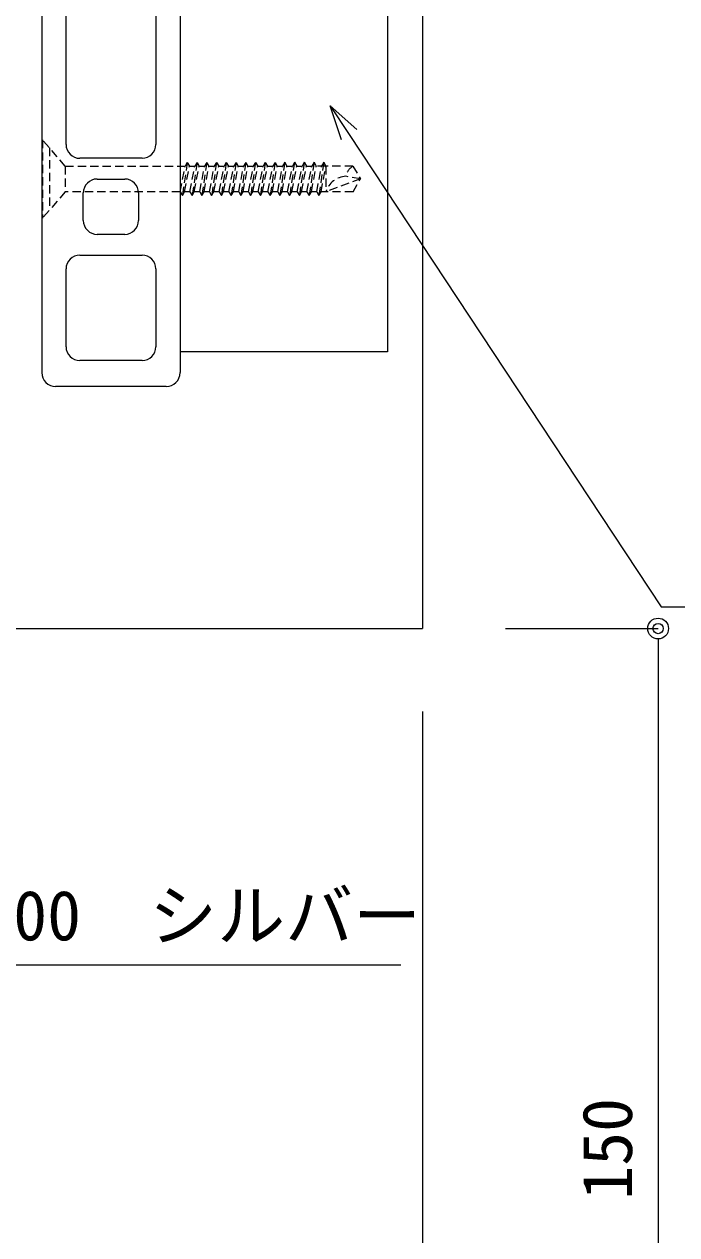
# Model space of a CAD drawing. Units: millimetres on the paper. Extents: x -401 to 401, y -279 to 279.
# Drawn here: x 268.6 to 300.1, y -182.9 to -124.5 of the extents above; entities that cross this region are included whole.
import ezdxf
from ezdxf.enums import TextEntityAlignment as Align

# ---------------------------------------------------------------- set-up
doc = ezdxf.new("R2010")
doc.units = ezdxf.units.MM
doc.linetypes.add('DASHED1', pattern=[1.8, 1.2, -0.6])
for name, color, linetype, lineweight in [('0-2_A-D09-金物_鋼材', 1, 'Continuous', 9), ('0-3_0-A12-寸法_目地', 5, 'Continuous', 9), ('0-4_0', 7, 'Continuous', 9), ('0-6_A-E01-仕上太線', 4, 'Continuous', 9), ('0-8_A-C05-見え掛り_細線', 1, 'Continuous', 9), ('0-B_A-B03-文字_書込_小', 7, 'Continuous', 9)]:
    doc.layers.add(name, color=color, linetype=linetype, lineweight=lineweight)
doc.styles.add('ＭＳ ゴシック', font='')
doc.styles.get('ＭＳ ゴシック').set_extended_font_data('MS Gothic')

# ---------------------------------------------------------------- blocks, each defined once
blk = doc.blocks.new('_Open30')
at = {"layer": '0-4_0'}
blk.add_line((0, 0), (-1, 0), dxfattribs=at)
blk.add_lwpolyline([(-1, 0.2679), (0, 0), (-1, -0.2679)], dxfattribs=at)
blk = doc.blocks.new('_Dot')
at = {"layer": '0-4_0'}
blk.add_line((-0.5, 0), (-1, 0), dxfattribs=at)
for radius in [0.5, 0.25]:
    blk.add_circle((0, 0), radius, dxfattribs=at)
blk = doc.blocks.new('A$C74522BEF')
at = {"layer": '0-4_0', "linetype": 'DASHED1'}
for p, q in [((-1.85, -3.3), (-5.652, 0)), ((5.652, 0), (-5.652, 0)), ((1.85, -3.3), (5.652, 0)), ((4.5, -1), (-4.5, -1)), ((1.85, -3.3), (-1.85, -3.3)), ((-1.846, -19.921), (-1.846, -3.3)), ((1.854, -3.3), (1.854, -20.626)), ((-1.844, -19.921), (-2.394, -20.239)), ((2.406, -20.944), (-2.394, -20.239)), ((-2.394, -20.239), (-1.844, -20.556)), ((-1.844, -19.921), (1.856, -20.627)), ((-1.844, -20.556), (1.856, -21.262)), ((-1.844, -21.333), (-1.844, -20.556)), ((2.406, -20.944), (1.856, -20.627)), ((2.406, -20.944), (1.856, -21.262)), ((-1.844, -21.333), (-2.394, -21.65)), ((-2.394, -21.65), (-1.844, -21.967)), ((2.406, -22.355), (-2.394, -21.65)), ((-1.844, -21.333), (1.856, -22.038)), ((-1.844, -21.967), (1.856, -22.673)), ((-1.844, -22.743), (-1.844, -21.967)), ((-1.844, -22.743), (1.856, -23.449)), ((1.856, -21.262), (1.856, -22.038)), ((2.406, -22.355), (1.856, -22.038)), ((2.406, -22.355), (1.856, -22.673)), ((1.856, -22.673), (1.856, -23.449)), ((2.406, -23.767), (-2.394, -23.061)), ((-1.844, -24.154), (-2.393, -24.472)), ((-2.393, -24.472), (-1.843, -24.79)), ((2.407, -25.178), (-2.393, -24.472)), ((-1.844, -24.154), (-1.844, -23.378)), ((-1.844, -23.378), (1.856, -24.084)), ((-1.844, -24.154), (1.856, -24.86)), ((2.406, -23.767), (1.856, -23.449)), ((2.406, -23.767), (1.856, -24.084)), ((1.856, -24.084), (1.856, -24.86)), ((-1.843, -25.565), (-2.393, -25.883)), ((2.407, -26.589), (-2.393, -25.883)), ((-2.393, -25.883), (-1.843, -26.2)), ((-1.843, -24.79), (1.856, -25.495)), ((-1.843, -25.565), (-1.843, -24.79)), ((-1.843, -25.565), (1.857, -26.271)), ((-1.843, -26.976), (-1.843, -26.2)), ((-1.843, -26.2), (1.857, -26.906)), ((2.407, -25.178), (1.856, -24.86)), ((2.407, -25.178), (1.856, -25.495)), ((1.856, -25.495), (1.856, -26.271)), ((-1.843, -26.976), (-2.393, -27.294)), ((2.407, -28), (-2.393, -27.294)), ((-2.393, -27.294), (-1.842, -27.611)), ((-1.843, -26.976), (1.857, -27.682)), ((-1.842, -28.388), (-1.842, -27.611)), ((-1.842, -27.611), (1.857, -28.317)), ((2.407, -26.589), (1.857, -26.271)), ((2.407, -26.589), (1.857, -26.906)), ((1.857, -26.906), (1.857, -27.682)), ((2.407, -28), (1.857, -27.682)), ((2.407, -28), (1.857, -28.317)), ((-1.842, -28.388), (-2.392, -28.705)), ((2.407, -29.411), (-2.392, -28.705)), ((-2.392, -28.705), (-1.842, -29.023)), ((-1.842, -28.388), (1.858, -29.093)), ((-1.842, -29.023), (1.858, -29.728)), ((-1.842, -29.799), (-1.842, -29.023)), ((1.857, -28.317), (1.857, -29.093)), ((2.407, -29.411), (1.858, -29.093)), ((2.407, -29.411), (1.858, -29.728)), ((1.858, -29.728), (1.858, -30.504)), ((-1.842, -29.799), (-2.392, -30.116)), ((2.408, -30.821), (-2.392, -30.116)), ((-2.392, -30.116), (-1.842, -30.433)), ((-1.842, -31.21), (-2.392, -31.527)), ((-1.842, -29.799), (1.858, -30.504)), ((-1.842, -31.21), (-1.842, -30.433)), ((-1.842, -30.433), (1.858, -31.139)), ((-1.842, -31.21), (1.858, -31.915)), ((2.408, -30.821), (1.858, -30.504)), ((2.408, -30.821), (1.858, -31.139)), ((1.858, -31.139), (1.858, -31.915)), ((2.408, -32.233), (-2.392, -31.527)), ((-2.392, -31.527), (-1.842, -31.845)), ((-1.842, -32.621), (-2.392, -32.938)), ((-2.392, -32.938), (-1.841, -33.256)), ((2.408, -33.644), (-2.392, -32.938)), ((-1.842, -32.621), (-1.842, -31.845)), ((-1.842, -31.845), (1.858, -32.55)), ((-1.842, -32.621), (1.858, -33.326)), ((-1.841, -33.256), (1.858, -33.961)), ((-1.841, -34.032), (-1.841, -33.256)), ((2.408, -32.233), (1.858, -31.915)), ((2.408, -32.233), (1.858, -32.55)), ((1.858, -32.55), (1.858, -33.326)), ((-1.841, -34.032), (-2.391, -34.349)), ((2.409, -35.055), (-2.391, -34.349)), ((-2.391, -34.349), (-1.841, -34.667)), ((-1.841, -34.032), (1.859, -34.737)), ((-1.841, -34.667), (1.859, -35.372)), ((-1.841, -35.443), (-1.841, -34.667)), ((2.408, -33.644), (1.858, -33.326)), ((2.408, -33.644), (1.858, -33.961)), ((1.858, -33.961), (1.858, -34.737)), ((2.409, -35.055), (1.859, -34.737)), ((-1.841, -35.443), (-2.391, -35.76)), ((2.409, -36.466), (-2.391, -35.76)), ((-2.391, -35.76), (-1.841, -36.078)), ((-1.841, -35.443), (1.859, -36.148)), ((-1.841, -36.854), (-1.841, -36.078)), ((-1.841, -36.078), (1.859, -36.783)), ((2.409, -35.055), (1.859, -35.372)), ((1.859, -35.372), (1.859, -36.148)), ((2.409, -36.466), (1.859, -36.148)), ((2.409, -36.466), (1.859, -36.783)), ((-1.841, -36.854), (-2.39, -37.172)), ((-2.39, -37.172), (-1.84, -37.489)), ((2.409, -37.877), (-2.39, -37.172)), ((-1.84, -38.265), (-2.39, -38.582)), ((-1.841, -36.854), (1.859, -37.559)), ((-1.84, -37.489), (1.859, -38.194)), ((-1.84, -38.265), (-1.84, -37.489)), ((-1.84, -38.265), (1.86, -38.97)), ((1.859, -36.783), (1.859, -37.559)), ((2.409, -37.877), (1.859, -37.559)), ((2.409, -37.877), (1.859, -38.194)), ((1.859, -38.194), (1.859, -38.97)), ((-2.39, -38.582), (-1.84, -38.9)), ((2.409, -39.288), (-2.39, -38.582)), ((-1.84, -39.676), (-2.39, -39.993)), ((2.41, -40.699), (-2.39, -39.993)), ((-2.39, -39.993), (-1.84, -40.311)), ((-1.84, -38.9), (1.86, -39.606)), ((-1.84, -39.676), (-1.84, -38.9)), ((-1.84, -39.676), (1.86, -40.382)), ((2.409, -39.288), (1.86, -38.97)), ((2.409, -39.288), (1.86, -39.606)), ((1.86, -41), (1.86, -39.606)), ((-1.84, -40.311), (1.86, -41.016)), ((-1.84, -41), (-1.84, -40.311)), ((-1.84, -44.938), (-1.84, -41)), ((1.86, -41), (-1.84, -41)), ((0, -46), (-1.84, -41)), ((2.41, -40.699), (1.86, -40.382)), ((2.41, -40.699), (1.86, -41.016)), ((1.86, -44.926), (1.86, -41)), ((-1.84, -44.938), (0, -46)), ((0, -46), (0.388, -43.888)), ((1.86, -44.926), (0, -46))]:
    blk.add_line(p, q, dxfattribs=at)
blk.add_lwpolyline([(-1.844, -22.743), (-2.394, -23.061), (-1.844, -23.378)], dxfattribs=at)
for centre, radius, start, end in [((-2.83, -44.067), 3.223, 3.19049, 72.11377), ((0, -46), 2.148, 30.0074, 79.57974)]:
    blk.add_arc(centre, radius, start, end, dxfattribs=at)
blk = doc.blocks.new('DJ-1000-2')
at = {"layer": '0-4_0'}
for p, q in [((2, 20), (143, 20)), ((0, 18), (0, 2)), ((145, 18), (145, 2)), ((17, 16.5), (5.75, 16.5)), ((55.5, 16.5), (35, 16.5)), ((82.5, 16.5), (62.5, 16.5)), ((89.5, 16.5), (110, 16.5)), ((128, 16.5), (139.25, 16.5)), ((3.75, 14.5), (3.75, 5.5)), ((19, 5.5), (19, 14.5)), ((33, 14.5), (33, 5.5)), ((57.5, 5.5), (57.5, 14.5)), ((60.5, 14.5), (60.5, 5.5)), ((84.5, 5.5), (84.5, 14.5)), ((87.5, 5.5), (87.5, 14.5)), ((112, 14.5), (112, 5.5)), ((126, 5.5), (126, 14.5)), ((141.25, 14.5), (141.25, 5.5)), ((28, 14), (24, 14)), ((117, 14), (121, 14)), ((22, 12), (22, 8)), ((30, 8), (30, 12)), ((115, 8), (115, 12)), ((123, 12), (123, 8)), ((24, 6), (28, 6)), ((121, 6), (117, 6)), ((5.75, 3.5), (17, 3.5)), ((35, 3.5), (55.5, 3.5)), ((62.5, 3.5), (82.5, 3.5)), ((110, 3.5), (89.5, 3.5)), ((139.25, 3.5), (128, 3.5)), ((2, 0), (143, 0))]:
    blk.add_line(p, q, dxfattribs=at)
for centre, start, end in [((2, 18), 90, 180), ((143, 18), 0, 90), ((5.75, 14.5), 90, 180), ((17, 14.5), 0, 90), ((35, 14.5), 90, 180), ((55.5, 14.5), 0, 90), ((62.5, 14.5), 90, 180), ((82.5, 14.5), 0, 90), ((89.5, 14.5), 90, 180), ((110, 14.5), 0, 90), ((128, 14.5), 90, 180), ((139.25, 14.5), 0, 90), ((24, 12), 90, 180), ((28, 12), 0, 90), ((117, 12), 90, 180), ((121, 12), 0, 90), ((24, 8), 180, 270), ((28, 8), 270, 0), ((117, 8), 180, 270), ((121, 8), 270, 0), ((5.75, 5.5), 180, 270), ((17, 5.5), 270, 0), ((35, 5.5), 180, 270), ((55.5, 5.5), 270, 0), ((62.5, 5.5), 180, 270), ((82.5, 5.5), 270, 0), ((89.5, 5.5), 180, 270), ((110, 5.5), 270, 0), ((128, 5.5), 180, 270), ((139.25, 5.5), 270, 0), ((2, 2), 180, 270), ((143, 2), 270, 0)]:
    blk.add_arc(centre, 2, start, end, dxfattribs=at)
blk = doc.blocks.new('222222')
at = {"layer": '0-6_A-E01-仕上太線'}
for p in [(355.096, 87.004), (60, -63)]:
    blk.add_line(p, (355.096, -63), dxfattribs=at)
at = {"layer": '0-8_A-C05-見え掛り_細線'}
for p, q in [((320, 122.004), (320, -23)), ((350, 122.004), (350, -23)), ((350, -23), (319.995, -23))]:
    blk.add_line(p, q, dxfattribs=at)
at = {"layer": '0-2_A-D09-金物_鋼材', "rotation": 90}
blk.add_blockref('A$C74522BEF', (300.096, 2.004), dxfattribs=at)
at = {"layer": '0-6_A-E01-仕上太線', "rotation": 270}
blk.add_blockref('DJ-1000-2', (299.995, 117), dxfattribs=at)

msp = doc.modelspace()

# ---------------------------------------------------------------- linework, layer by layer
at = {"layer": '0-3_0-A12-寸法_目地'}
for p, q in [((291.86, -153.644), (299.219, -153.644)), ((299.219, -154.644), (299.219, -202.644)), ((287.86, -157.644), (287.86, -215.005))]:
    msp.add_line(p, q, dxfattribs=at)
at = {"layer": '0-6_A-E01-仕上太線'}
for p in [(287.86, -103.643), (189.494, -153.644)]:
    msp.add_line(p, (287.86, -153.644), dxfattribs=at)
at = {"layer": '0-B_A-B03-文字_書込_小'}
for points in [[(284.318, -129.836), (299.362, -152.596), (330.358, -152.596)], [(221.12, -150.202), (232.962, -169.859), (286.815, -169.859)]]:
    msp.add_lwpolyline(points, dxfattribs=at)

# ---------------------------------------------------------------- block references
at = {"layer": '0-3_0-A12-寸法_目地', "rotation": 90}
msp.add_blockref('_Dot', (299.219, -153.644), dxfattribs=at)
at = {"layer": '0-4_0', "xscale": 0.3333333, "yscale": 0.3333333}
msp.add_blockref('222222', (169.494, -132.644), dxfattribs=at)
at = {"layer": '0-B_A-B03-文字_書込_小', "xscale": 1.666667, "yscale": 1.666667, "rotation": 123.46429}
msp.add_blockref('_Open30', (283.399, -128.446), dxfattribs=at)

# ---------------------------------------------------------------- texts
at = {"layer": '0-3_0-A12-寸法_目地', "style": 'ＭＳ ゴシック'}
msp.add_text('150', height=2.405, rotation=90, dxfattribs=at).set_placement((298.682, -181.177), align=Align.BOTTOM_LEFT)
at = {"layer": '0-B_A-B03-文字_書込_小', "style": 'ＭＳ ゴシック'}
msp.add_text('アルミ根太 70×30 @=500\u3000シルバー', height=2.405, dxfattribs=at).set_placement((233.714, -169.395), align=Align.BOTTOM_LEFT)

doc.saveas('drawing.dxf')
